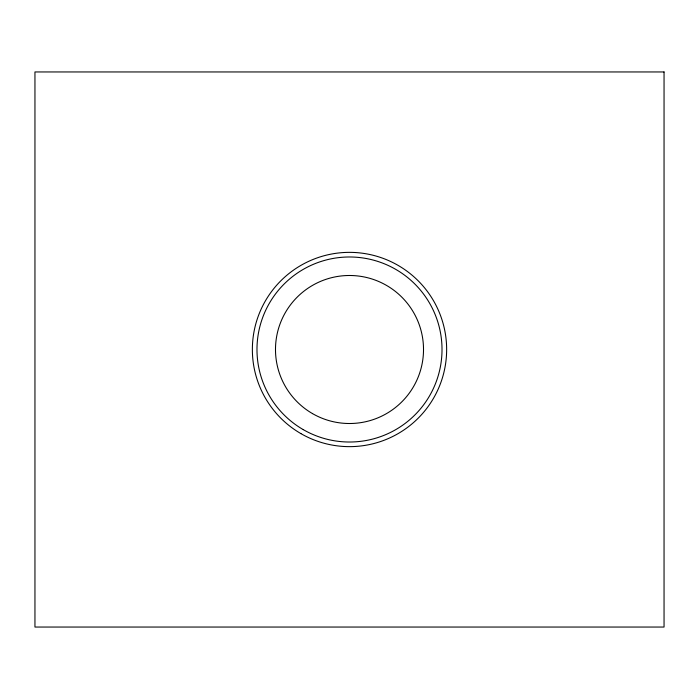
<?xml version="1.0" encoding="UTF-8"?>
<svg xmlns="http://www.w3.org/2000/svg" width="699" height="699" viewBox="0 0 699 699"><rect width="100%" height="100%" fill="white"/><g stroke="black" fill="none" stroke-linecap="round" stroke-linejoin="round"><path stroke-width="1.05" d="M664.05 71.953L34.95 71.953L34.95 627.047L664.05 627.047L664.05 71.953M300.928 433.625A97.144 97.144 0 0 0 446.644 349.5A97.144 97.144 0 0 0 300.928 265.375A97.144 97.144 0 0 0 300.928 433.625M303.244 429.623A92.513 92.513 0 0 0 442.013 349.5A92.513 92.513 0 0 0 303.244 269.377A92.513 92.513 0 0 0 303.244 429.623M312.497 413.598A74.015 74.015 0 0 0 423.515 349.5A74.015 74.015 0 0 0 312.497 285.402A74.015 74.015 0 0 0 312.497 413.598"/></g></svg>
